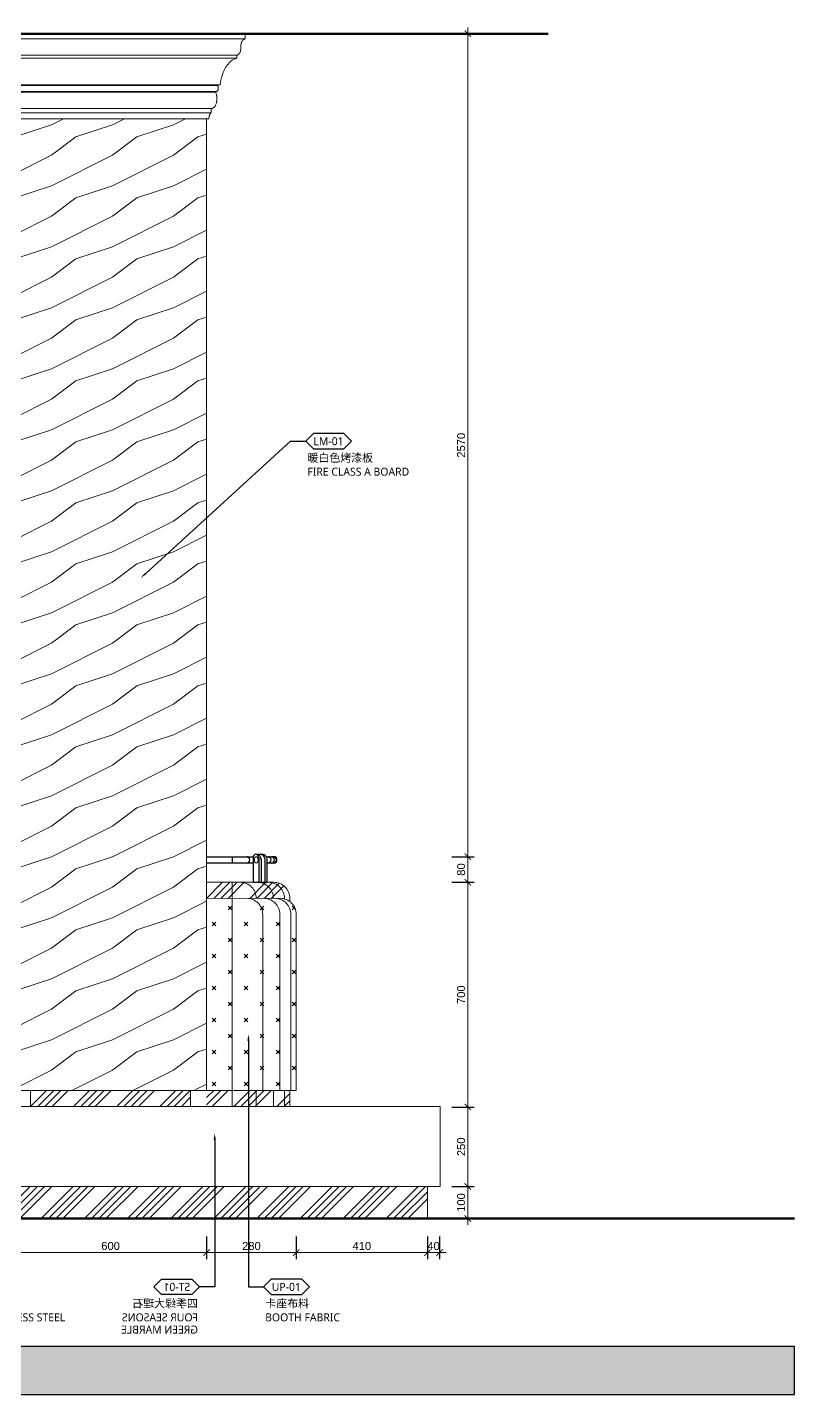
# Model space of a CAD drawing. Header units: millimetres. Extents: x 92928 to 223128, y -11456 to 21098.
# Drawn here: x 192526 to 194923, y 721 to 4991 of the extents above; entities that cross this region are included whole.
import ezdxf
from ezdxf import colors
from ezdxf.entities.mleader import LeaderData, LeaderLine
from ezdxf.enums import TextEntityAlignment as Align
from ezdxf.math import Vec2, Vec3

# ---------------------------------------------------------------- set-up
doc = ezdxf.new("R2010")
doc.units = ezdxf.units.MM
doc.layers.get('Defpoints').update_dxf_attribs({"color": 250})
for name, color, linetype, lineweight in [('_ACM-A-ANNO-DIMS', 2, 'Continuous', 13), ('_ACM-A-ANNO-DIMS @ 10', 2, 'Continuous', 13), ('_ACM-A-DETL-THIN', 2, 'Continuous', 9), ('_ACM-A-ELVE-HACH', 251, 'Continuous', 9), ('_ACM-A-ELVE-THIK', 5, 'Continuous', 50)]:
    doc.layers.add(name, color=color, linetype=linetype, lineweight=lineweight)
for name, color, linetype in [('I-DETL-LW02', 2, 'Continuous'), ('WALL', 7, 'Continuous'), ('WALL TYPE$0$G-ANNO-NOTE-CH', 7, 'Continuous')]:
    doc.layers.add(name, color=color, linetype=linetype)
doc.styles.add('Arial', font='ARIALUNI.ttf')
doc.styles.add('WALL TYPE$0$Aecom Chinese', font='Microsoft YaHei.ttf')
doc.dimstyles.new('Aec-Arch-M-注释性', dxfattribs={"dimscale": 2, "dimtxt": 2.5, "dimasz": 2, "dimexe": 2, "dimexo": 2, "dimgap": 0.8, "dimtad": 1, "dimdec": 0, "dimrnd": 5, "dimzin": 3, "dimdsep": 46, "dimtxsty": 'Arial', "dimblk": 'WALL TYPE$0$_ArchTick', "dimcen": 2.5, "dimdle": 2, "dimclrd": 256, "dimclrt": 256, "dimazin": 2, "dimtfac": 0.75, "dimtdec": 0, "dimtix": 1, "dimtmove": 2, "dimatfit": 2, "dimfxl": 5, "dimfxlon": 1, "dimtolj": 1, "dimtzin": 0, "dimlwd": -1, "dimarcsym": 0})

# ---------------------------------------------------------------- blocks, each defined once
blk = doc.blocks.new('WHA12202707')
at = {"transparency": 16777216}
for p, q in [((2.38, 2.38), (0, 0)), ((2.38, -2.38), (0, 0)), ((11.91, 2.38), (2.38, 2.38)), ((11.91, 2.38), (14.29, 0)), ((11.91, -2.38), (14.29, 0)), ((2.38, -2.38), (11.91, -2.38))]:
    blk.add_line(p, q, dxfattribs=at)
at = {"transparency": 16777216, "style": 'WALL TYPE$0$Aecom Chinese'}
blk.add_attdef('英文2', (0.49, -14.58), '', height=2.5, dxfattribs=at)
at = {"layer": 'WALL TYPE$0$G-ANNO-NOTE-CH', "transparency": 16777216, "style": 'WALL TYPE$0$Aecom Chinese'}
blk.add_attdef('编号', text='', height=2.5, dxfattribs=at).set_placement((7.1, 0), align=Align.MIDDLE)
for tag, p in [('中文', (0.54, -5.18)), ('英文', (0.49, -9.51))]:
    blk.add_attdef(tag, text='', height=2.5, dxfattribs=at).set_placement(p, align=Align.MIDDLE_LEFT)
blk = doc.blocks.new('K_1222155299')
at = {"layer": '_ACM-A-DETL-THIN'}
for points in [[(-420, 0), (-420, -16.2)], [(420, 0), (420, -16.2)], [(-394.1, -76.1), (-394.3, -66.9)], [(394.1, -76.1), (394.3, -66.9)], [(-334.4, -161.5), (-335.7, -159.2), (-342.2, -159.2)], [(334.4, -161.5), (335.7, -159.2), (342.2, -159.2)], [(-313.7, -246.9), (-313.7, -233.1)], [(313.7, -246.9), (313.7, -233.1)], [(-250, -3350), (-250, -3300), (-300, -3300), (-300, -265.4), (-307.2, -265.4)], [(300, -265.4), (-300, -265.4)], [(250, -3350), (250, -3300), (300, -3300), (300, -265.4), (307.2, -265.4)]]:
    blk.add_lwpolyline(points, dxfattribs=at)
at = {"layer": '_ACM-A-DETL-THIN', "color": 8}
for points in [[(420, -16.2), (-420, -16.2)], [(394.3, -66.9), (-394.3, -66.9)], [(394.1, -76.1), (-394.1, -76.1)], [(335.7, -159.2), (-335.7, -159.2)], [(334.4, -161.5), (-334.4, -161.5)], [(329.2, -180), (-329.2, -180)], [(328, -182.3), (-328, -182.3)], [(313.7, -233.1), (-313.7, -233.1)], [(313.7, -246.9), (-313.7, -246.9)], [(250, -3300), (-250, -3300)]]:
    blk.add_lwpolyline(points, dxfattribs=at)
at = {"layer": '_ACM-A-DETL-THIN'}
for points in [[(-328, -182.3), (-329.2, -180, 3.820271)], [(328, -182.3), (329.2, -180, -3.820271)]]:
    blk.add_lwpolyline(points, format="xyb", dxfattribs=at)
for points in [[(-406.8, -43.8), (-406.8, -42), (-406.8, -40.1), (-407.2, -34.7), (-407.9, -31.2), (-408.9, -27.9), (-410.1, -24.9), (-411.5, -22.3), (-414.1, -19.1), (-416, -17.6), (-417.9, -16.6), (-419, -16.3), (-420, -16.2)], [(406.8, -43.8), (406.8, -42), (406.8, -40.1), (407.2, -34.7), (407.9, -31.2), (408.9, -27.9), (410.1, -24.9), (411.5, -22.3), (414.1, -19.1), (416, -17.6), (417.9, -16.6), (419, -16.3), (420, -16.2)], [(-394.3, -66.9), (-395.3, -66.8), (-397.2, -66.2), (-399.9, -64.3), (-402, -61.8), (-404.4, -57.3), (-406.2, -50.9), (-406.7, -47.4), (-406.8, -43.8)], [(-342.2, -159.2), (-350.5, -124.6), (-357, -109.8), (-377.1, -84.5), (-383.7, -80.1), (-394.1, -76.1)], [(342.2, -159.2), (350.5, -124.6), (357, -109.8), (377.1, -84.5), (383.7, -80.1), (394.1, -76.1)], [(394.3, -66.9), (395.3, -66.8), (397.2, -66.2), (399.9, -64.3), (402, -61.8), (404.4, -57.3), (406.2, -50.9), (406.7, -47.4), (406.8, -43.8)], [(-329.2, -180), (-330, -180.2), (-330.7, -180.2), (-331.5, -180), (-332.2, -179.7), (-332.9, -179.2), (-333.5, -178.6), (-334.7, -176.9), (-335.6, -174.8), (-336.2, -172.4), (-336.4, -169.8), (-336.3, -167.2), (-336.1, -165.9), (-335.4, -163.5), (-334.4, -161.5)], [(329.2, -180), (330, -180.2), (330.7, -180.2), (331.5, -180), (332.2, -179.7), (332.9, -179.2), (333.5, -178.6), (334.7, -176.9), (335.6, -174.8), (336.2, -172.4), (336.4, -169.8), (336.3, -167.2), (336.1, -165.9), (335.4, -163.5), (334.4, -161.5)], [(-313.7, -233.1), (-315.6, -233.1), (-317.6, -232.8), (-321.3, -231), (-324.7, -227.8), (-326.3, -225.7), (-328.9, -220.6), (-329.9, -217.7), (-330.8, -214.6), (-331.5, -211.4), (-331.9, -208.1), (-332.2, -204.6), (-332, -197.7), (-331.6, -194.3), (-331, -191.1), (-330.2, -188), (-329.2, -185), (-328, -182.3)], [(313.7, -233.1), (315.6, -233.1), (317.6, -232.8), (321.3, -231), (324.7, -227.8), (326.3, -225.7), (328.9, -220.6), (329.9, -217.7), (330.8, -214.6), (331.5, -211.4), (331.9, -208.1), (332.2, -204.6), (332, -197.7), (331.6, -194.3), (331, -191.1), (330.2, -188), (329.2, -185), (328, -182.3)], [(-307.2, -265.4), (-307.8, -258.8), (-308.5, -255.9), (-309.6, -252.7), (-311.6, -249.2), (-313.7, -246.9)], [(307.2, -265.4), (307.8, -258.8), (308.5, -255.9), (309.6, -252.7), (311.6, -249.2), (313.7, -246.9)]]:
    blk.add_spline(points, degree=3, dxfattribs=at)
blk = doc.blocks.new('*U185')
h = blk.add_hatch(color=250)
h.dxf.hatch_style = 1
h.paths.add_polyline_path([(2287.7, -50), (2287.7, 100), (-2401.3, 100), (-2401.3, -50)])
blk.add_lwpolyline([(2287.7, -50), (2287.7, 100), (-2401.3, 100), (-2401.3, -50)], close=True)
blk = doc.blocks.new('WALL TYPE$0$_ArchTick')
at = {"color": 0, "linetype": 'ByBlock', "const_width": 0.15}
blk.add_lwpolyline([(-0.5, -0.5), (0.5, 0.5)], dxfattribs=at)
blk = doc.blocks.new('*D488')
at = {"layer": '_ACM-A-ANNO-DIMS', "color": 0, "lineweight": -2, "transparency": 16777216}
for p, q in [((193775.5, 1214.2), (193775.5, 1144.2)), ((193813.5, 1214.2), (193813.5, 1144.2))]:
    blk.add_line(p, q, dxfattribs=at)
at = {"layer": '_ACM-A-ANNO-DIMS', "transparency": 16777216}
for p, q in [((193775.5, 1164.2), (193755.5, 1164.2)), ((193813.5, 1164.2), (193775.5, 1164.2)), ((193813.5, 1164.2), (193833.5, 1164.2))]:
    blk.add_line(p, q, dxfattribs=at)
at = {"layer": 'Defpoints', "color": 0, "transparency": 16777216}
for p in [(193775.5, 1370.7), (193813.5, 1370.7), (193775.5, 1164.2)]:
    blk.add_point(p, dxfattribs=at)
at = {"layer": '_ACM-A-ANNO-DIMS', "transparency": 16777216, "xscale": 20, "yscale": 20, "zscale": 20}
blk.add_blockref('WALL TYPE$0$_ArchTick', (193775.5, 1164.2), dxfattribs=at)
at = {"layer": '_ACM-A-ANNO-DIMS', "transparency": 16777216, "xscale": 20, "yscale": 20, "zscale": 20, "rotation": 180}
blk.add_blockref('WALL TYPE$0$_ArchTick', (193813.5, 1164.2), dxfattribs=at)
at = {"layer": '_ACM-A-ANNO-DIMS', "transparency": 16777216, "insert": (193794.5, 1184.9), "char_height": 25, "attachment_point": 5, "style": 'Arial'}
blk.add_mtext('\\A1;40', dxfattribs=at)
blk = doc.blocks.new('*D489')
at = {"layer": '_ACM-A-ANNO-DIMS', "color": 0, "lineweight": -2, "transparency": 16777216}
for p, q in [((193365.5, 1214.2), (193365.5, 1144.2)), ((193775.5, 1214.2), (193775.5, 1144.2))]:
    blk.add_line(p, q, dxfattribs=at)
at = {"layer": '_ACM-A-ANNO-DIMS', "transparency": 16777216}
blk.add_line((193795.5, 1164.2), (193345.5, 1164.2), dxfattribs=at)
at = {"layer": 'Defpoints', "color": 0, "transparency": 16777216}
for p in [(193365.5, 1370.7), (193775.5, 1370.7), (193365.5, 1164.2)]:
    blk.add_point(p, dxfattribs=at)
at = {"layer": '_ACM-A-ANNO-DIMS', "transparency": 16777216, "xscale": 20, "yscale": 20, "zscale": 20, "rotation": 180}
blk.add_blockref('WALL TYPE$0$_ArchTick', (193365.5, 1164.2), dxfattribs=at)
at = {"layer": '_ACM-A-ANNO-DIMS', "transparency": 16777216, "xscale": 20, "yscale": 20, "zscale": 20}
blk.add_blockref('WALL TYPE$0$_ArchTick', (193775.5, 1164.2), dxfattribs=at)
at = {"layer": '_ACM-A-ANNO-DIMS', "transparency": 16777216, "insert": (193570.5, 1184.9), "char_height": 25, "attachment_point": 5, "style": 'Arial'}
blk.add_mtext('\\A1;410', dxfattribs=at)
blk = doc.blocks.new('*D492')
at = {"layer": '_ACM-A-ANNO-DIMS', "color": 0, "lineweight": -2, "transparency": 16777216}
for p, q in [((193851.5, 1370.7), (193921.5, 1370.7)), ((193851.5, 1270.7), (193921.5, 1270.7))]:
    blk.add_line(p, q, dxfattribs=at)
at = {"layer": '_ACM-A-ANNO-DIMS', "transparency": 16777216}
blk.add_line((193901.5, 1250.7), (193901.5, 1390.7), dxfattribs=at)
at = {"layer": 'Defpoints', "color": 0, "transparency": 16777216}
for p in [(193775.5, 1370.7), (193901.5, 1370.7), (193775.5, 1270.7)]:
    blk.add_point(p, dxfattribs=at)
at = {"layer": '_ACM-A-ANNO-DIMS', "transparency": 16777216, "xscale": 20, "yscale": 20, "zscale": 20}
for p, rotation in [((193901.5, 1370.7), 90), ((193901.5, 1270.7), 270)]:
    blk.add_blockref('WALL TYPE$0$_ArchTick', p, dxfattribs=dict(at, rotation=rotation))
at = {"layer": '_ACM-A-ANNO-DIMS', "transparency": 16777216, "insert": (193880.7, 1320.7), "char_height": 25, "attachment_point": 5, "rotation": 90, "style": 'Arial'}
blk.add_mtext('\\A1;100', dxfattribs=at)
blk = doc.blocks.new('*D493')
at = {"layer": '_ACM-A-ANNO-DIMS', "transparency": 16777216}
blk.add_line((193901.5, 1350.7), (193901.5, 1638.7), dxfattribs=at)
at = {"layer": '_ACM-A-ANNO-DIMS', "color": 0, "lineweight": -2, "transparency": 16777216}
for p, q in [((193851.5, 1618.7), (193921.5, 1618.7)), ((193851.5, 1370.7), (193921.5, 1370.7))]:
    blk.add_line(p, q, dxfattribs=at)
at = {"layer": 'Defpoints', "color": 0, "transparency": 16777216}
for p in [(193775.5, 1618.7), (193901.5, 1618.7), (193775.5, 1370.7)]:
    blk.add_point(p, dxfattribs=at)
at = {"layer": '_ACM-A-ANNO-DIMS', "transparency": 16777216, "xscale": 20, "yscale": 20, "zscale": 20}
for p, rotation in [((193901.5, 1618.7), 90), ((193901.5, 1370.7), 270)]:
    blk.add_blockref('WALL TYPE$0$_ArchTick', p, dxfattribs=dict(at, rotation=rotation))
at = {"layer": '_ACM-A-ANNO-DIMS', "transparency": 16777216, "insert": (193880.7, 1494.7), "char_height": 25, "attachment_point": 5, "rotation": 90, "style": 'Arial'}
blk.add_mtext('\\A1;250', dxfattribs=at)
blk = doc.blocks.new('*D494')
at = {"layer": '_ACM-A-ANNO-DIMS', "color": 0, "lineweight": -2, "transparency": 16777216}
for p, q in [((193851.5, 2320.7), (193921.5, 2320.7)), ((193851.5, 1618.7), (193921.5, 1618.7))]:
    blk.add_line(p, q, dxfattribs=at)
at = {"layer": '_ACM-A-ANNO-DIMS', "transparency": 16777216}
blk.add_line((193901.5, 1598.7), (193901.5, 2340.7), dxfattribs=at)
at = {"layer": 'Defpoints', "color": 0, "transparency": 16777216}
for p in [(193775.5, 2320.7), (193901.5, 2320.7), (193775.5, 1618.7)]:
    blk.add_point(p, dxfattribs=at)
at = {"layer": '_ACM-A-ANNO-DIMS', "transparency": 16777216, "xscale": 20, "yscale": 20, "zscale": 20}
for p, rotation in [((193901.5, 2320.7), 90), ((193901.5, 1618.7), 270)]:
    blk.add_blockref('WALL TYPE$0$_ArchTick', p, dxfattribs=dict(at, rotation=rotation))
at = {"layer": '_ACM-A-ANNO-DIMS', "transparency": 16777216, "insert": (193880.7, 1969.7), "char_height": 25, "attachment_point": 5, "rotation": 90, "style": 'Arial'}
blk.add_mtext('\\A1;700', dxfattribs=at)
blk = doc.blocks.new('*D495')
at = {"layer": '_ACM-A-ANNO-DIMS', "color": 0, "lineweight": -2, "transparency": 16777216}
for p, q in [((193851.5, 2400.7), (193921.5, 2400.7)), ((193851.5, 2320.7), (193921.5, 2320.7))]:
    blk.add_line(p, q, dxfattribs=at)
at = {"layer": '_ACM-A-ANNO-DIMS', "transparency": 16777216}
blk.add_line((193901.5, 2300.7), (193901.5, 2420.7), dxfattribs=at)
at = {"layer": 'Defpoints', "color": 0, "transparency": 16777216}
for p in [(193775.5, 2400.7), (193901.5, 2400.7), (193775.5, 2320.7)]:
    blk.add_point(p, dxfattribs=at)
at = {"layer": '_ACM-A-ANNO-DIMS', "transparency": 16777216, "xscale": 20, "yscale": 20, "zscale": 20}
for p, rotation in [((193901.5, 2400.7), 90), ((193901.5, 2320.7), 270)]:
    blk.add_blockref('WALL TYPE$0$_ArchTick', p, dxfattribs=dict(at, rotation=rotation))
at = {"layer": '_ACM-A-ANNO-DIMS', "transparency": 16777216, "insert": (193880.7, 2360.7), "char_height": 25, "attachment_point": 5, "rotation": 90, "style": 'Arial'}
blk.add_mtext('\\A1;80', dxfattribs=at)
blk = doc.blocks.new('*D496')
at = {"layer": '_ACM-A-ANNO-DIMS', "color": 0, "lineweight": -2, "transparency": 16777216}
for p, q in [((193851.5, 4970.7), (193921.5, 4970.7)), ((193851.5, 2400.7), (193921.5, 2400.7))]:
    blk.add_line(p, q, dxfattribs=at)
at = {"layer": '_ACM-A-ANNO-DIMS', "transparency": 16777216}
blk.add_line((193901.5, 2380.7), (193901.5, 4990.7), dxfattribs=at)
at = {"layer": 'Defpoints', "color": 0, "transparency": 16777216}
for p in [(193775.5, 4970.7), (193901.5, 4970.7), (193775.5, 2400.7)]:
    blk.add_point(p, dxfattribs=at)
at = {"layer": '_ACM-A-ANNO-DIMS', "transparency": 16777216, "xscale": 20, "yscale": 20, "zscale": 20}
for p, rotation in [((193901.5, 4970.7), 90), ((193901.5, 2400.7), 270)]:
    blk.add_blockref('WALL TYPE$0$_ArchTick', p, dxfattribs=dict(at, rotation=rotation))
at = {"layer": '_ACM-A-ANNO-DIMS', "transparency": 16777216, "insert": (193880.7, 3685.7), "char_height": 25, "attachment_point": 5, "rotation": 90, "style": 'Arial'}
blk.add_mtext('\\A1;2570', dxfattribs=at)
blk = doc.blocks.new('*D497')
at = {"layer": '_ACM-A-ANNO-DIMS', "color": 0, "lineweight": -2, "transparency": 16777216}
for p, q in [((193085.6, 1214.2), (193085.6, 1144.2)), ((193365.5, 1214.2), (193365.5, 1144.2))]:
    blk.add_line(p, q, dxfattribs=at)
at = {"layer": '_ACM-A-ANNO-DIMS', "transparency": 16777216}
blk.add_line((193385.5, 1164.2), (193065.6, 1164.2), dxfattribs=at)
at = {"layer": 'Defpoints', "color": 0, "transparency": 16777216}
for p in [(193085.6, 1370.7), (193365.5, 1370.7), (193085.6, 1164.2)]:
    blk.add_point(p, dxfattribs=at)
at = {"layer": '_ACM-A-ANNO-DIMS', "transparency": 16777216, "xscale": 20, "yscale": 20, "zscale": 20, "rotation": 180}
blk.add_blockref('WALL TYPE$0$_ArchTick', (193085.6, 1164.2), dxfattribs=at)
at = {"layer": '_ACM-A-ANNO-DIMS', "transparency": 16777216, "xscale": 20, "yscale": 20, "zscale": 20}
blk.add_blockref('WALL TYPE$0$_ArchTick', (193365.5, 1164.2), dxfattribs=at)
at = {"layer": '_ACM-A-ANNO-DIMS', "transparency": 16777216, "insert": (193225.5, 1184.9), "char_height": 25, "attachment_point": 5, "style": 'Arial'}
blk.add_mtext('\\A1;280', dxfattribs=at)
blk = doc.blocks.new('*D498')
at = {"layer": '_ACM-A-ANNO-DIMS', "color": 0, "lineweight": -2, "transparency": 16777216}
for p, q in [((192485.6, 1214.2), (192485.6, 1144.2)), ((193085.6, 1214.2), (193085.6, 1144.2))]:
    blk.add_line(p, q, dxfattribs=at)
at = {"layer": '_ACM-A-ANNO-DIMS', "transparency": 16777216}
blk.add_line((193105.6, 1164.2), (192465.6, 1164.2), dxfattribs=at)
at = {"layer": 'Defpoints', "color": 0, "transparency": 16777216}
for p in [(192485.6, 1370.7), (193085.6, 1370.7), (192485.6, 1164.2)]:
    blk.add_point(p, dxfattribs=at)
at = {"layer": '_ACM-A-ANNO-DIMS', "transparency": 16777216, "xscale": 20, "yscale": 20, "zscale": 20, "rotation": 180}
blk.add_blockref('WALL TYPE$0$_ArchTick', (192485.6, 1164.2), dxfattribs=at)
at = {"layer": '_ACM-A-ANNO-DIMS', "transparency": 16777216, "xscale": 20, "yscale": 20, "zscale": 20}
blk.add_blockref('WALL TYPE$0$_ArchTick', (193085.6, 1164.2), dxfattribs=at)
at = {"layer": '_ACM-A-ANNO-DIMS', "transparency": 16777216, "insert": (192785.6, 1184.9), "char_height": 25, "attachment_point": 5, "style": 'Arial'}
blk.add_mtext('\\A1;600', dxfattribs=at)
blk = doc.blocks.new('K_1223231399')
at = {"layer": '_ACM-A-DETL-THIN'}
blk.add_ellipse((-12.1, -18.7), major_axis=(0, 10), ratio=0.555706, dxfattribs=at)
at = {"layer": 'I-DETL-LW02'}
for points in [[(-21.9, -88.7), (15.6, -88.7), (15.6, -18.7, 0.517775), (-7.8, -2.2, 0.517775)], [(3.9, -88.7), (3.9, -18.7, 0.410108), (-13.4, -1.2, 0.410108)], [(-12.7, -88.7), (22.3, -88.7), (22.3, -18.7, 0.4716), (1.4, -1.5, 0.4716)]]:
    blk.add_lwpolyline(points, format="xyb", dxfattribs=at)
for points in [[(-21.9, -18.7), (-21.9, -88.7)], [(-2.8, -88.7), (-2.8, -18.7)]]:
    blk.add_lwpolyline(points, dxfattribs=at)
blk.add_spline([(-2.8, -18.7), (-4, -10.9), (-8.5, -3.5), (-14.2, -1.2), (-17.9, -3), (-21.9, -18.7)], degree=3, dxfattribs=at)

msp = doc.modelspace()

# ---------------------------------------------------------------- hatches: boundary and pattern name
at = {"layer": '_ACM-A-ELVE-HACH'}
h = msp.add_hatch(dxfattribs=at)
h.set_pattern_fill('FP_1', color=256, style=0, pattern_type=2)
h.set_pattern_definition([(216.87, (256113.427, 29603.74), (571.49932, 381.00102), [95.25, -857.25]), (206.565, (256227.73, 29546.59), (-190.50064, -190.49985), [212.985, -212.985]), (198.435, (256227.727, 29451.34), (-381.000213, -190.50006), [120.483, -481.931])])
h.paths.add_polyline_path([(192485.6, 1670.7), (193085.6, 1670.7), (193085.6, 4705.4), (192485.6, 4705.4)])
h = msp.add_hatch(dxfattribs=at)
h.set_pattern_fill('ANSI34', color=256, scale=5)
h.set_pattern_definition([(45, (193085.56, 2270.62), (-67.352, 67.352), []), (45, (193108.01, 2270.62), (-67.352, 67.352), []), (45, (193130.46, 2270.62), (-67.35, 67.35), []), (45, (193152.91, 2270.62), (-67.35, 67.35), [])])
edge = h.paths.add_edge_path()
edge.add_line((193295.5, 2320.7), (193265.8, 2320.7))
edge.add_line((193265.8, 2320.7), (193085.6, 2320.7))
edge.add_line((193085.6, 2320.7), (193085.6, 2270.6))
edge.add_line((193085.6, 2270.6), (193345.5, 2270.7))
edge.add_arc((193295.5, 2270.7), 50, 0.0089, 90)
h = msp.add_hatch(dxfattribs=at)
h.set_pattern_fill('石膏板', color=256, scale=20, pattern_type=2)
h.set_pattern_definition([(45, (193102.55, 1685.07), (-50, 50), [16, -54.711]), (135, (193213.86, 1685.07), (-50, -50), [16, -54.711])])
edge = h.paths.add_edge_path()
edge.add_arc((193315.5, 2220.7), 50, 360, 450.026)
edge.add_line((193315.5, 2270.7), (193085.6, 2270.6))
edge.add_line((193085.6, 2270.6), (193085.6, 1670.7))
edge.add_line((193085.6, 1670.7), (193365.5, 1670.7))
edge.add_line((193365.5, 1670.7), (193365.5, 2220.7))
h = msp.add_hatch(dxfattribs=at)
h.set_pattern_fill('ANSI34', color=256, scale=5)
h.set_pattern_definition([(45, (192535.56, 1620.73), (-67.352, 67.352), []), (45, (192558.01, 1620.73), (-67.352, 67.352), []), (45, (192580.46, 1620.73), (-67.352, 67.352), []), (45, (192602.91, 1620.73), (-67.352, 67.352), [])])
h.paths.add_polyline_path([(193035.6, 1670.7), (192535.6, 1670.7), (192535.6, 1620.7), (193035.6, 1620.7)])
h = msp.add_hatch(dxfattribs=at)
h.set_pattern_fill('ANSI34', color=256, scale=5)
h.set_pattern_definition([(45, (193035.56, 1620.73), (-67.352, 67.352), []), (45, (193058.01, 1620.73), (-67.352, 67.352), []), (45, (193080.46, 1620.73), (-67.352, 67.352), []), (45, (193102.91, 1620.73), (-67.352, 67.352), [])])
h.paths.add_polyline_path([(193345.5, 1620.7), (193345.5, 1670.7), (193085.6, 1670.7), (193085.6, 1620.7)])
h = msp.add_hatch(dxfattribs=at)
h.set_pattern_fill('ANSI34', color=256, scale=5, style=0)
h.set_pattern_definition([(45, (193377.46, 1270.73), (-67.352, 67.352), []), (45, (193399.91, 1270.73), (-67.352, 67.352), []), (45, (193422.365, 1270.73), (-67.352, 67.352), []), (45, (193444.82, 1270.73), (-67.352, 67.352), [])])
h.paths.add_polyline_path([(191735.6, 1370.7), (191735.6, 1270.7), (193775.5, 1270.7), (193775.5, 1370.7)])

# ---------------------------------------------------------------- linework, layer by layer
at = {"color": 8}
for points in [[(193085.6, 2400.7), (193231.5, 2400.7)], [(193165.5, 2400.7), (193165.5, 2380.7)], [(193271.8, 2400.7), (193295.4, 2400.7)], [(193230.8, 2380.7), (193085.6, 2380.7)], [(193295.4, 2380.7), (193275, 2380.7)]]:
    msp.add_lwpolyline(points, dxfattribs=at)
for centre in [(193210.7, 2390.7), (193277.4, 2390.7), (193287.8, 2390.7), (193293.5, 2390.7), (193295.4, 2390.7)]:
    msp.add_arc(centre, 10, 270, 90, dxfattribs=at)
at = {"layer": '_ACM-A-DETL-THIN'}
for points in [[(193345.5, 2260.7), (193345.5, 2270.7, 0.414214), (193295.5, 2320.7), (193085.6, 2320.7)], [(193085.6, 1670.7), (193365.5, 1670.7), (193365.5, 2220.7, 0.414346), (193315.5, 2270.7), (193085.6, 2270.6)], [(191715.6, 1620.7), (193813.5, 1620.7, -0.414214), (193815.5, 1618.7), (193815.5, 1372.7, -0.414214), (193813.5, 1370.7), (193775.5, 1370.7), (193775.5, 1270.7)]]:
    msp.add_lwpolyline(points, format="xyb", dxfattribs=at)
msp.add_lwpolyline([(193345.5, 1670.7), (193345.5, 1620.7)], dxfattribs=at)
at = {"layer": '_ACM-A-DETL-THIN', "color": 8}
msp.add_lwpolyline([(193775.5, 1370.7), (191735.6, 1370.7)], dxfattribs=at)
at = {"layer": '_ACM-A-ELVE-HACH'}
for p, q in [((193260.8, 2220.7), (193260.8, 1670.7)), ((193260.8, 1670.7), (193240.8, 1670.7)), ((193240.8, 1670.7), (193240.8, 1620.7))]:
    msp.add_line(p, q, dxfattribs=at)
msp.add_lwpolyline([(193165.5, 2320.7), (193165.5, 1620.7)], dxfattribs=at)
for points in [[(193240.8, 2270.7), (193240.8, 2270.7, 0.414214), (193190.8, 2320.7)], [(193294.1, 2270.7), (193294.1, 2270.7, 0.414214), (193244.1, 2320.7)], [(193328.8, 2268.9), (193328.8, 2270.7, 0.414214), (193278.8, 2320.7)], [(193264.1, 2270.7, -0.414346), (193314.1, 2220.7), (193314.1, 1670.7), (193294.1, 1670.7), (193294.1, 1620.7)], [(193298.8, 2270.7, -0.414346), (193348.8, 2220.7), (193348.8, 1670.7), (193328.8, 1670.7), (193328.8, 1620.7)]]:
    msp.add_lwpolyline(points, format="xyb", dxfattribs=at)
msp.add_arc((193210.8, 2220.7), 50, 0, 90.026, dxfattribs=at)
at = {"layer": '_ACM-A-ELVE-THIK'}
for points in [[(194152.6, 4970.7), (191665.6, 4970.7)], [(194922.5, 1270.7), (191665.6, 1270.7)]]:
    msp.add_lwpolyline(points, dxfattribs=at)

# ---------------------------------------------------------------- block references
for name, p in [('K_1222155299', (192785.6, 4970.7)), ('K_1223231399', (193252.7, 2409.4))]:
    msp.add_blockref(name, p)
at = {"layer": 'WALL'}
msp.add_blockref('*U185', (192634.8, 770.7), dxfattribs=at)

# ---------------------------------------------------------------- dimensions: what is measured, and where the dimension line sits
at = {"layer": '_ACM-A-ANNO-DIMS @ 10'}
for base, p1, p2, picture, middle in [((193901.5, 4970.7), (193775.5, 2400.7), (193775.5, 4970.7), '*D496', (193880.7, 3685.7)), ((193901.5, 2400.7), (193775.5, 2320.7), (193775.5, 2400.7), '*D495', (193880.7, 2360.7)), ((193901.5, 2320.7), (193775.5, 1618.7), (193775.5, 2320.7), '*D494', (193880.7, 1969.7)), ((193901.5, 1618.7), (193775.5, 1370.7), (193775.5, 1618.7), '*D493', (193880.7, 1494.7)), ((193901.5, 1370.7), (193775.5, 1270.7), (193775.5, 1370.7), '*D492', (193880.7, 1320.7))]:
    dim = msp.add_linear_dim(base=base, p1=p1, p2=p2, angle=90, dimstyle='Aec-Arch-M-注释性', override={"dimscale": 10, "dimzin": 8, "dimtix": 1, "dimtofl": 1, "dimtmove": 2, "dimatfit": 2}, dxfattribs=at)
    dim.commit()
    dim.dimension.update_dxf_attribs({"geometry": picture, "text_midpoint": middle})
for base, p1, p2, picture, middle in [((192485.6, 1164.2), (193085.6, 1370.7), (192485.6, 1370.7), '*D498', (192785.6, 1184.9)), ((193085.6, 1164.2), (193365.5, 1370.7), (193085.6, 1370.7), '*D497', (193225.5, 1184.9)), ((193365.5, 1164.2), (193775.5, 1370.7), (193365.5, 1370.7), '*D489', (193570.5, 1184.9)), ((193775.5, 1164.2), (193813.5, 1370.7), (193775.5, 1370.7), '*D488', (193794.5, 1184.9))]:
    dim = msp.add_linear_dim(base=base, p1=p1, p2=p2, dimstyle='Aec-Arch-M-注释性', override={"dimscale": 10, "dimzin": 8, "dimtix": 1, "dimtofl": 1, "dimtmove": 2, "dimatfit": 2}, dxfattribs=at)
    dim.commit()
    dim.dimension.update_dxf_attribs({"geometry": picture, "text_midpoint": middle})

# ---------------------------------------------------------------- leaders
ml = msp.add_multileader_block('Standard', dxfattribs=at)
ml.set_content('WHA12202707', color=256, scale=10)
ml.set_attribute('编号', 'LM-01', width=0)
ml.set_attribute('中文', '暖白色烤漆板', width=0)
ml.set_attribute('英文', 'FIRE CLASS A BOARD', width=0)
ml.set_attribute('英文2', '', width=0)
ml.set_leader_properties(color=2)
ml.build(insert=Vec2(0, 0))
ml.multileader.update_dxf_attribs({"text_right_attachment_type": 6, "dogleg_length": 0.36, "arrow_head_size": 20, "scale": 10})
ctx = ml.context
ctx.base_point, ctx.scale, ctx.char_height, ctx.arrow_head_size, ctx.landing_gap_size, ctx.plane_origin = Vec3(193395.4, 3698.2), 10, 750, 20, 0.9, Vec3(195956.6, 816.6)
ctx.right_attachment = 6
notes = []
notes.append((ctx, [(0, (1, 1, 0), (193348, 3698.2), (1, 0), 47.4, [(2, [(192880.5, 3271.9)], 0, [])])]))
ctx.block.insert = Vec3(193395.4, 3698.2)
ml = msp.add_multileader_block('Standard', dxfattribs=at)
ml.set_content('WHA12202707', color=256, scale=10)
ml.set_attribute('编号', 'MT-01', width=0)
ml.set_attribute('中文', '古铜色不锈钢', width=0)
ml.set_attribute('英文', 'ANTIQUE BRONZE STAINLESS STEEL', width=0)
ml.set_attribute('英文2', '', width=0)
ml.set_leader_properties(color=2)
ml.build(insert=Vec2(0, 0))
ml.multileader.update_dxf_attribs({"text_right_attachment_type": 6, "dogleg_length": 0.36, "arrow_head_size": 20, "scale": 10})
ctx = ml.context
ctx.base_point, ctx.scale, ctx.char_height, ctx.arrow_head_size, ctx.landing_gap_size, ctx.plane_origin = Vec3(192090.6, 1057.2), 10, 750, 20, 0.9, Vec3(194651.8, -3966.9)
ctx.right_attachment = 6
notes.append((ctx, [(0, (1, 1, 0), (192043.2, 1057.2), (1, 0), 47.4, [(2, [(192043.2, 1659), (192043.2, 1314.7), (192043.2, 1904.1)], 0, [])])]))
ctx.block.insert = Vec3(192090.6, 1057.2)
ml = msp.add_multileader_block('Standard', dxfattribs=at)
ml.set_content('WHA12202707', color=256, scale=10)
ml.set_attribute('编号', 'UP-01', width=0)
ml.set_attribute('中文', '卡座布料', width=0)
ml.set_attribute('英文', 'BOOTH FABRIC', width=0)
ml.set_attribute('英文2', '', width=0)
ml.set_leader_properties(color=2)
ml.build(insert=Vec2(0, 0))
ml.multileader.update_dxf_attribs({"text_right_attachment_type": 6, "dogleg_length": 0.36, "arrow_head_size": 20, "scale": 10})
ctx = ml.context
ctx.base_point, ctx.scale, ctx.char_height, ctx.arrow_head_size, ctx.landing_gap_size, ctx.plane_origin = Vec3(193263.7, 1057.2), 10, 750, 20, 0.9, Vec3(195824.9, -3879.7)
ctx.right_attachment = 6
notes.append((ctx, [(0, (1, 1, 0), (193216.3, 1057.2), (1, 0), 47.4, [(1, [(193216.3, 1846.2)], 0, [])])]))
ctx.block.insert = Vec3(193263.7, 1057.2)
ml = msp.add_multileader_block('Standard', dxfattribs=at)
ml.set_content('WHA12202707', color=256, scale=-10)
ml.set_attribute('编号', 'ST-01', width=0)
ml.set_attribute('中文', '四季绿大理石', width=0)
ml.set_attribute('英文', 'FOUR SEASONS ', width=0)
ml.set_attribute('英文2', 'GREEN MARBLE', width=0)
ml.set_leader_properties(color=2)
ml.build(insert=Vec2(0, 0))
ml.multileader.update_dxf_attribs({"text_right_attachment_type": 6, "dogleg_length": 0.36, "arrow_head_size": 20, "scale": 10})
ctx = ml.context
ctx.base_point, ctx.scale, ctx.char_height, ctx.arrow_head_size, ctx.landing_gap_size, ctx.plane_origin = Vec3(192920.6, 1057.2), 10, 750, 20, 0.9, Vec3(191273.5, -496.1)
ctx.right_attachment, ctx.text_align_type = 6, 2
notes.append((ctx, [(0, (1, 1, 0), (193110.9, 1057.2), (-1, 0), 47.4, [(0, [(193110.9, 1536.9)], 0, [])])]))
ctx.block.insert, ctx.block.scale = Vec3(193063.5, 1057.2), Vec3(-10, 10, 10)
for ctx, leaders in notes:
    for number, flags, end, landing, length, lines in leaders:
        leader = LeaderData()
        leader.index, (leader.has_last_leader_line, leader.has_dogleg_vector, leader.attachment_direction) = number, flags
        leader.last_leader_point, leader.dogleg_vector, leader.dogleg_length = Vec3(end), Vec3(landing), length
        for number, points, colour, breaks in lines:
            line = LeaderLine()
            line.index, line.vertices, line.color, line.breaks = number, Vec3.list(points), colors.encode_raw_color(colour), breaks
            leader.lines.append(line)
        ctx.leaders.append(leader)

doc.saveas('drawing.dxf')
